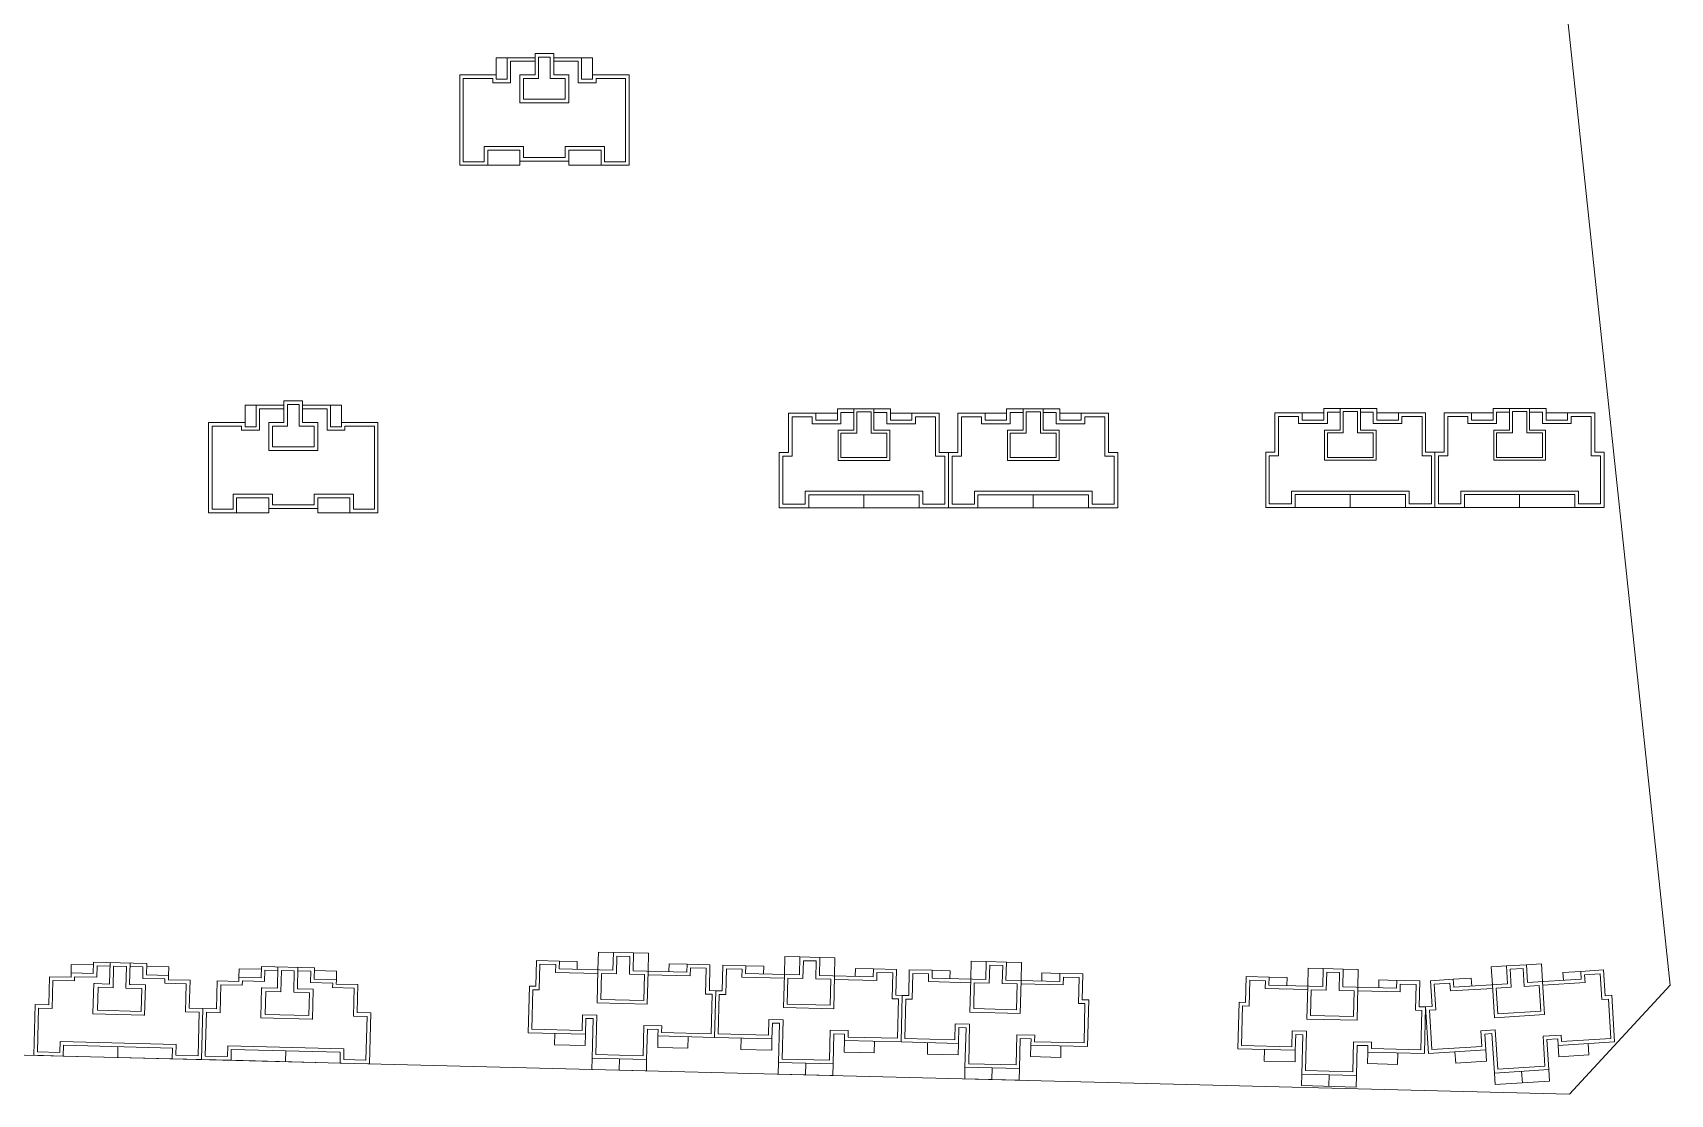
# Model space of a CAD drawing. Extents: x 741202 to 867202, y 603120 to 647617.
# Drawn here: x 810689 to 813428, y 606115 to 607891 of the extents above; entities that cross this region are included whole.
import ezdxf

# ---------------------------------------------------------------- set-up
doc = ezdxf.new("R2010")
doc.units = 0
doc.header["$LTSCALE"] = 1000
doc.header["$MEASUREMENT"] = 0
doc.layers.add('140', color=2, linetype='CONTINUOUS', lineweight=5)

msp = doc.modelspace()

# ---------------------------------------------------------------- linework, layer by layer
at = {"layer": '140', "color": 7}
for p, q in [((813428.1, 606297.3), (813118.1, 609222.6)), ((811529, 607856), (811529, 607848.8)), ((811560.2, 607856), (811529, 607856)), ((811560.2, 607848.8), (811560.2, 607856)), ((811560.2, 607820), (811560.2, 607856)), ((811464.2, 607848.8), (811482.2, 607848.8)), ((811464.2, 607820), (811464.2, 607848.8)), ((811482.2, 607848.8), (811482.2, 607812.8)), ((811529, 607848.8), (811482.2, 607848.8)), ((811488.2, 607842.8), (811488.2, 607806.8)), ((811529, 607842.8), (811488.2, 607842.8)), ((811529, 607848.8), (811529, 607820)), ((811535, 607850), (811535, 607848.8)), ((811554.2, 607850), (811535, 607850)), ((811535, 607848.8), (811535, 607814)), ((811554.2, 607814), (811554.2, 607850)), ((811607, 607848.8), (811560.2, 607848.8)), ((811601, 607842.8), (811560.2, 607842.8)), ((811601, 607806.8), (811601, 607842.8)), ((811625, 607848.8), (811607, 607848.8)), ((811607, 607812.8), (811607, 607848.8)), ((811625, 607820), (811625, 607848.8)), ((811403, 607820), (811403, 607668.8)), ((811442.6, 607820), (811403, 607820)), ((811409, 607814), (811409, 607674.8)), ((811442.6, 607814), (811409, 607814)), ((811464.2, 607820), (811442.6, 607820)), ((811458.2, 607814), (811442.6, 607814)), ((811458.2, 607806.8), (811458.2, 607814)), ((811488.2, 607806.8), (811458.2, 607806.8)), ((811464.2, 607812.8), (811464.2, 607820)), ((811482.2, 607812.8), (811464.2, 607812.8)), ((811503.8, 607820), (811503.8, 607773.2)), ((811529, 607820), (811503.8, 607820)), ((811509.8, 607814), (811509.8, 607779.2)), ((811535, 607814), (811509.8, 607814)), ((811579.4, 607814), (811554.2, 607814)), ((811585.4, 607820), (811560.2, 607820)), ((811579.4, 607779.2), (811579.4, 607814)), ((811585.4, 607773.2), (811585.4, 607820)), ((811631, 607806.8), (811601, 607806.8)), ((811625, 607812.8), (811607, 607812.8)), ((811625, 607820), (811625, 607812.8)), ((811646.6, 607820), (811625, 607820)), ((811631, 607814), (811631, 607806.8)), ((811646.6, 607814), (811631, 607814)), ((811686.2, 607820), (811646.6, 607820)), ((811680.2, 607814), (811646.6, 607814)), ((811680.2, 607674.8), (811680.2, 607814)), ((811686.2, 607668.8), (811686.2, 607820)), ((811503.8, 607773.2), (811585.4, 607773.2)), ((811509.8, 607779.2), (811579.4, 607779.2)), ((811443.8, 607700), (811509.8, 607700)), ((811443.8, 607674.8), (811443.8, 607700)), ((811449.8, 607694), (811503.8, 607694)), ((811449.8, 607668.8), (811449.8, 607694)), ((811503.8, 607694), (811503.8, 607676)), ((811509.8, 607700), (811509.8, 607682)), ((811579.4, 607700), (811645.4, 607700)), ((811579.4, 607682), (811579.4, 607700)), ((811585.4, 607694), (811639.4, 607694)), ((811585.4, 607676), (811585.4, 607694)), ((811639.4, 607694), (811639.4, 607668.8)), ((811645.4, 607700), (811645.4, 607674.8)), ((811403, 607668.8), (811449.8, 607668.8)), ((811409, 607674.8), (811443.8, 607674.8)), ((811449.8, 607668.8), (811503.8, 607668.8)), ((811503.8, 607668.8), (811503.8, 607676)), ((811503.8, 607676), (811544.6, 607676)), ((811509.8, 607682), (811544.6, 607682)), ((811544.6, 607682), (811579.4, 607682)), ((811544.6, 607676), (811585.4, 607676)), ((811585.4, 607668.8), (811585.4, 607676)), ((811639.4, 607668.8), (811585.4, 607668.8)), ((811639.4, 607668.8), (811686.2, 607668.8)), ((811645.4, 607674.8), (811680.2, 607674.8)), ((811044.2, 607267.4), (811062.2, 607267.4)), ((811044.2, 607238.6), (811044.2, 607267.4)), ((811062.2, 607267.4), (811062.2, 607231.4)), ((811109, 607267.4), (811062.2, 607267.4)), ((811068.2, 607261.4), (811068.2, 607225.4)), ((811109, 607261.4), (811068.2, 607261.4)), ((811109, 607274.6), (811109, 607267.4)), ((811140.2, 607274.6), (811109, 607274.6)), ((811109, 607267.4), (811109, 607238.6)), ((811115, 607268.6), (811115, 607267.4)), ((811134.2, 607268.6), (811115, 607268.6)), ((811115, 607267.4), (811115, 607232.6)), ((811134.2, 607232.6), (811134.2, 607268.6)), ((811140.2, 607267.4), (811140.2, 607274.6)), ((811140.2, 607238.6), (811140.2, 607274.6)), ((811187, 607267.4), (811140.2, 607267.4)), ((811181, 607261.4), (811140.2, 607261.4)), ((811181, 607225.4), (811181, 607261.4)), ((811205, 607267.4), (811187, 607267.4)), ((811187, 607231.4), (811187, 607267.4)), ((811205, 607238.6), (811205, 607267.4)), ((811953.2, 607254.2), (811998.8, 607254.2)), ((811953.2, 607188.2), (811953.2, 607254.2)), ((811996.4, 607254.2), (811998.8, 607254.2)), ((811998.8, 607254.2), (812034.8, 607254.2)), ((811998.8, 607254.2), (811998.8, 607242.2)), ((812034.8, 607261.4), (812123.6, 607261.4)), ((812034.8, 607242.2), (812034.8, 607261.4)), ((812040.8, 607255.4), (812062.4, 607255.4)), ((812040.8, 607236.2), (812040.8, 607255.4)), ((812062.4, 607261.4), (812062.4, 607225.4)), ((812091.2, 607256.6), (812067.2, 607256.6)), ((812067.2, 607256.6), (812067.2, 607220.6)), ((812091.2, 607220.6), (812091.2, 607256.6)), ((812096, 607225.4), (812096, 607261.4)), ((812096, 607255.4), (812117.6, 607255.4)), ((812117.6, 607255.4), (812117.6, 607236.2)), ((812123.6, 607261.4), (812123.6, 607242.2)), ((812159.6, 607254.2), (812123.6, 607254.2)), ((812159.6, 607254.2), (812205.2, 607254.2)), ((812159.6, 607242.2), (812159.6, 607254.2)), ((812205.2, 607254.2), (812205.2, 607188.2)), ((812236.4, 607254.2), (812282, 607254.2)), ((812236.4, 607188.2), (812236.4, 607254.2)), ((812279.6, 607254.2), (812282, 607254.2)), ((812282, 607254.2), (812318, 607254.2)), ((812282, 607254.2), (812282, 607242.2)), ((812318, 607261.4), (812406.8, 607261.4)), ((812318, 607242.2), (812318, 607261.4)), ((812324, 607255.4), (812345.6, 607255.4)), ((812324, 607236.2), (812324, 607255.4)), ((812345.6, 607261.4), (812345.6, 607225.4)), ((812374.4, 607256.6), (812350.4, 607256.6)), ((812350.4, 607256.6), (812350.4, 607220.6)), ((812374.4, 607220.6), (812374.4, 607256.6)), ((812379.2, 607225.4), (812379.2, 607261.4)), ((812379.2, 607255.4), (812400.8, 607255.4)), ((812400.8, 607255.4), (812400.8, 607236.2)), ((812406.8, 607261.4), (812406.8, 607242.2)), ((812442.8, 607254.2), (812406.8, 607254.2)), ((812442.8, 607254.2), (812488.4, 607254.2)), ((812442.8, 607242.2), (812442.8, 607254.2)), ((812488.4, 607254.2), (812488.4, 607188.2)), ((812766.9, 607254.6), (812812.5, 607254.6)), ((812766.9, 607188.6), (812766.9, 607254.6)), ((812810.1, 607254.6), (812812.5, 607254.6)), ((812812.5, 607254.6), (812848.5, 607254.6)), ((812812.5, 607254.6), (812812.5, 607242.6)), ((812848.5, 607261.8), (812937.3, 607261.8)), ((812848.5, 607242.6), (812848.5, 607261.8)), ((812854.5, 607255.8), (812876.1, 607255.8)), ((812854.5, 607236.6), (812854.5, 607255.8)), ((812876.1, 607261.8), (812876.1, 607225.8)), ((812904.9, 607257), (812880.9, 607257)), ((812880.9, 607257), (812880.9, 607221)), ((812904.9, 607221), (812904.9, 607257)), ((812909.7, 607225.8), (812909.7, 607261.8)), ((812909.7, 607255.8), (812931.3, 607255.8)), ((812931.3, 607255.8), (812931.3, 607236.6)), ((812937.3, 607261.8), (812937.3, 607242.6)), ((812973.3, 607254.6), (812937.3, 607254.6)), ((812973.3, 607254.6), (813018.9, 607254.6)), ((812973.3, 607242.6), (812973.3, 607254.6)), ((813018.9, 607254.6), (813018.9, 607188.6)), ((813050.1, 607254.6), (813095.7, 607254.6)), ((813050.1, 607188.6), (813050.1, 607254.6)), ((813093.3, 607254.6), (813095.7, 607254.6)), ((813095.7, 607254.6), (813131.7, 607254.6)), ((813095.7, 607254.6), (813095.7, 607242.6)), ((813131.7, 607261.8), (813220.5, 607261.8)), ((813131.7, 607242.6), (813131.7, 607261.8)), ((813137.7, 607255.8), (813159.3, 607255.8)), ((813137.7, 607236.6), (813137.7, 607255.8)), ((813159.3, 607261.8), (813159.3, 607225.8)), ((813188.1, 607257), (813164.1, 607257)), ((813164.1, 607257), (813164.1, 607221)), ((813188.1, 607221), (813188.1, 607257)), ((813192.9, 607225.8), (813192.9, 607261.8)), ((813192.9, 607255.8), (813214.5, 607255.8)), ((813214.5, 607255.8), (813214.5, 607236.6)), ((813220.5, 607261.8), (813220.5, 607242.6)), ((813256.5, 607254.6), (813220.5, 607254.6)), ((813256.5, 607254.6), (813302.1, 607254.6)), ((813256.5, 607242.6), (813256.5, 607254.6)), ((813302.1, 607254.6), (813302.1, 607188.6)), ((810983, 607238.6), (810983, 607087.4)), ((811022.6, 607238.6), (810983, 607238.6)), ((810989, 607232.6), (810989, 607093.4)), ((811022.6, 607232.6), (810989, 607232.6)), ((811044.2, 607238.6), (811022.6, 607238.6)), ((811038.2, 607232.6), (811022.6, 607232.6)), ((811038.2, 607225.4), (811038.2, 607232.6)), ((811068.2, 607225.4), (811038.2, 607225.4)), ((811044.2, 607231.4), (811044.2, 607238.6)), ((811062.2, 607231.4), (811044.2, 607231.4)), ((811083.8, 607238.6), (811083.8, 607191.8)), ((811109, 607238.6), (811083.8, 607238.6)), ((811089.8, 607232.6), (811089.8, 607197.8)), ((811115, 607232.6), (811089.8, 607232.6)), ((811159.4, 607232.6), (811134.2, 607232.6)), ((811165.4, 607238.6), (811140.2, 607238.6)), ((811159.4, 607197.8), (811159.4, 607232.6)), ((811165.4, 607191.8), (811165.4, 607238.6)), ((811211, 607225.4), (811181, 607225.4)), ((811205, 607231.4), (811187, 607231.4)), ((811205, 607238.6), (811205, 607231.4)), ((811226.6, 607238.6), (811205, 607238.6)), ((811211, 607232.6), (811211, 607225.4)), ((811226.6, 607232.6), (811211, 607232.6)), ((811266.2, 607238.6), (811226.6, 607238.6)), ((811260.2, 607232.6), (811226.6, 607232.6)), ((811260.2, 607093.4), (811260.2, 607232.6)), ((811266.2, 607087.4), (811266.2, 607238.6)), ((811959.2, 607248.2), (811992.8, 607248.2)), ((811959.2, 607182.2), (811959.2, 607248.2)), ((811992.8, 607248.2), (811992.8, 607236.2)), ((811992.8, 607236.2), (812040.8, 607236.2)), ((811998.8, 607242.2), (812034.8, 607242.2)), ((812036, 607225.4), (812036, 607175)), ((812062.4, 607225.4), (812036, 607225.4)), ((812122.4, 607225.4), (812096, 607225.4)), ((812117.6, 607236.2), (812165.6, 607236.2)), ((812122.4, 607175), (812122.4, 607225.4)), ((812123.6, 607242.2), (812159.6, 607242.2)), ((812165.6, 607248.2), (812199.2, 607248.2)), ((812165.6, 607236.2), (812165.6, 607248.2)), ((812199.2, 607248.2), (812199.2, 607182.2)), ((812242.4, 607248.2), (812276, 607248.2)), ((812242.4, 607182.2), (812242.4, 607248.2)), ((812276, 607248.2), (812276, 607236.2)), ((812276, 607236.2), (812324, 607236.2)), ((812282, 607242.2), (812318, 607242.2)), ((812319.2, 607225.4), (812319.2, 607175)), ((812345.6, 607225.4), (812319.2, 607225.4)), ((812405.6, 607225.4), (812379.2, 607225.4)), ((812400.8, 607236.2), (812448.8, 607236.2)), ((812405.6, 607175), (812405.6, 607225.4)), ((812406.8, 607242.2), (812442.8, 607242.2)), ((812448.8, 607248.2), (812482.4, 607248.2)), ((812448.8, 607236.2), (812448.8, 607248.2)), ((812482.4, 607248.2), (812482.4, 607182.2)), ((812772.9, 607248.6), (812806.5, 607248.6)), ((812772.9, 607182.6), (812772.9, 607248.6)), ((812806.5, 607248.6), (812806.5, 607236.6)), ((812806.5, 607236.6), (812854.5, 607236.6)), ((812812.5, 607242.6), (812848.5, 607242.6)), ((812849.7, 607225.8), (812849.7, 607175.4)), ((812876.1, 607225.8), (812849.7, 607225.8)), ((812936.1, 607225.8), (812909.7, 607225.8)), ((812931.3, 607236.6), (812979.3, 607236.6)), ((812936.1, 607175.4), (812936.1, 607225.8)), ((812937.3, 607242.6), (812973.3, 607242.6)), ((812979.3, 607248.6), (813012.9, 607248.6)), ((812979.3, 607236.6), (812979.3, 607248.6)), ((813012.9, 607248.6), (813012.9, 607182.6)), ((813056.1, 607248.6), (813089.7, 607248.6)), ((813056.1, 607182.6), (813056.1, 607248.6)), ((813089.7, 607248.6), (813089.7, 607236.6)), ((813089.7, 607236.6), (813137.7, 607236.6)), ((813095.7, 607242.6), (813131.7, 607242.6)), ((813132.9, 607225.8), (813132.9, 607175.4)), ((813159.3, 607225.8), (813132.9, 607225.8)), ((813219.3, 607225.8), (813192.9, 607225.8)), ((813214.5, 607236.6), (813262.5, 607236.6)), ((813219.3, 607175.4), (813219.3, 607225.8)), ((813220.5, 607242.6), (813256.5, 607242.6)), ((813262.5, 607248.6), (813296.1, 607248.6)), ((813262.5, 607236.6), (813262.5, 607248.6)), ((813296.1, 607248.6), (813296.1, 607182.6)), ((811089.8, 607197.8), (811159.4, 607197.8)), ((812040.8, 607220.6), (812040.8, 607179.8)), ((812067.2, 607220.6), (812040.8, 607220.6)), ((812117.6, 607220.6), (812091.2, 607220.6)), ((812117.6, 607179.8), (812117.6, 607220.6)), ((812324, 607220.6), (812324, 607179.8)), ((812350.4, 607220.6), (812324, 607220.6)), ((812400.8, 607220.6), (812374.4, 607220.6)), ((812400.8, 607179.8), (812400.8, 607220.6)), ((812854.5, 607221), (812854.5, 607180.2)), ((812880.9, 607221), (812854.5, 607221)), ((812931.3, 607221), (812904.9, 607221)), ((812931.3, 607180.2), (812931.3, 607221)), ((813137.7, 607221), (813137.7, 607180.2)), ((813164.1, 607221), (813137.7, 607221)), ((813214.5, 607221), (813188.1, 607221)), ((813214.5, 607180.2), (813214.5, 607221)), ((811083.8, 607191.8), (811165.4, 607191.8)), ((811937.6, 607188.2), (811953.2, 607188.2)), ((811937.6, 607095.8), (811937.6, 607188.2)), ((811943.6, 607182.2), (811959.2, 607182.2)), ((811943.6, 607101.8), (811943.6, 607182.2)), ((812036, 607176.2), (812036, 607175)), ((812036, 607175), (812122.4, 607175)), ((812040.8, 607179.8), (812117.6, 607179.8)), ((812121.2, 607175), (812122.4, 607175)), ((812199.2, 607182.2), (812214.8, 607182.2)), ((812205.2, 607188.2), (812220.8, 607188.2)), ((812214.8, 607182.2), (812214.8, 607101.8)), ((812220.8, 607188.2), (812220.8, 607095.8)), ((812220.8, 607188.2), (812236.4, 607188.2)), ((812220.8, 607095.8), (812220.8, 607188.2)), ((812226.8, 607182.2), (812242.4, 607182.2)), ((812226.8, 607101.8), (812226.8, 607182.2)), ((812319.2, 607176.2), (812319.2, 607175)), ((812319.2, 607175), (812405.6, 607175)), ((812324, 607179.8), (812400.8, 607179.8)), ((812404.4, 607175), (812405.6, 607175)), ((812482.4, 607182.2), (812498, 607182.2)), ((812488.4, 607188.2), (812504, 607188.2)), ((812498, 607182.2), (812498, 607101.8)), ((812504, 607188.2), (812504, 607095.8)), ((812751.3, 607188.6), (812766.9, 607188.6)), ((812751.3, 607096.2), (812751.3, 607188.6)), ((812757.3, 607182.6), (812772.9, 607182.6)), ((812757.3, 607102.2), (812757.3, 607182.6)), ((812849.7, 607176.6), (812849.7, 607175.4)), ((812849.7, 607175.4), (812936.1, 607175.4)), ((812854.5, 607180.2), (812931.3, 607180.2)), ((812934.9, 607175.4), (812936.1, 607175.4)), ((813012.9, 607182.6), (813028.5, 607182.6)), ((813018.9, 607188.6), (813034.5, 607188.6)), ((813028.5, 607182.6), (813028.5, 607102.2)), ((813034.5, 607188.6), (813034.5, 607096.2)), ((813034.5, 607188.6), (813050.1, 607188.6)), ((813034.5, 607096.2), (813034.5, 607188.6)), ((813040.5, 607182.6), (813056.1, 607182.6)), ((813040.5, 607102.2), (813040.5, 607182.6)), ((813132.9, 607176.6), (813132.9, 607175.4)), ((813132.9, 607175.4), (813219.3, 607175.4)), ((813137.7, 607180.2), (813214.5, 607180.2)), ((813218.1, 607175.4), (813219.3, 607175.4)), ((813296.1, 607182.6), (813311.7, 607182.6)), ((813302.1, 607188.6), (813317.7, 607188.6)), ((813311.7, 607182.6), (813311.7, 607102.2)), ((813317.7, 607188.6), (813317.7, 607096.2)), ((811023.8, 607118.6), (811089.8, 607118.6)), ((811023.8, 607093.4), (811023.8, 607118.6)), ((811089.8, 607118.6), (811089.8, 607100.6)), ((811159.4, 607118.6), (811225.4, 607118.6)), ((811159.4, 607100.6), (811159.4, 607118.6)), ((811225.4, 607118.6), (811225.4, 607093.4)), ((811980.8, 607123.4), (811980.8, 607101.8)), ((812079.2, 607123.4), (811980.8, 607123.4)), ((811986.8, 607117.4), (811986.8, 607095.8)), ((812079.2, 607117.4), (811986.8, 607117.4)), ((812177.6, 607123.4), (812079.2, 607123.4)), ((812171.6, 607117.4), (812079.2, 607117.4)), ((812079.2, 607117.4), (812079.2, 607095.8)), ((812171.6, 607095.8), (812171.6, 607117.4)), ((812177.6, 607101.8), (812177.6, 607123.4)), ((812264, 607123.4), (812264, 607101.8)), ((812362.4, 607123.4), (812264, 607123.4)), ((812270, 607117.4), (812270, 607095.8)), ((812362.4, 607117.4), (812270, 607117.4)), ((812460.8, 607123.4), (812362.4, 607123.4)), ((812454.8, 607117.4), (812362.4, 607117.4)), ((812362.4, 607117.4), (812362.4, 607095.8)), ((812454.8, 607095.8), (812454.8, 607117.4)), ((812460.8, 607101.8), (812460.8, 607123.4)), ((812794.5, 607123.8), (812794.5, 607102.2)), ((812892.9, 607123.8), (812794.5, 607123.8)), ((812800.5, 607117.8), (812800.5, 607096.2)), ((812892.9, 607117.8), (812800.5, 607117.8)), ((812991.3, 607123.8), (812892.9, 607123.8)), ((812985.3, 607117.8), (812892.9, 607117.8)), ((812892.9, 607117.8), (812892.9, 607096.2)), ((812985.3, 607096.2), (812985.3, 607117.8)), ((812991.3, 607102.2), (812991.3, 607123.8)), ((813077.7, 607123.8), (813077.7, 607102.2)), ((813176.1, 607123.8), (813077.7, 607123.8)), ((813083.7, 607117.8), (813083.7, 607096.2)), ((813176.1, 607117.8), (813083.7, 607117.8)), ((813274.5, 607123.8), (813176.1, 607123.8)), ((813268.5, 607117.8), (813176.1, 607117.8)), ((813176.1, 607117.8), (813176.1, 607096.2)), ((813268.5, 607096.2), (813268.5, 607117.8)), ((813274.5, 607102.2), (813274.5, 607123.8)), ((810983, 607087.4), (811029.8, 607087.4)), ((810989, 607093.4), (811023.8, 607093.4)), ((811029.8, 607112.6), (811083.8, 607112.6)), ((811029.8, 607087.4), (811029.8, 607112.6)), ((811029.8, 607087.4), (811083.8, 607087.4)), ((811083.8, 607112.6), (811083.8, 607094.6)), ((811083.8, 607087.4), (811083.8, 607094.6)), ((811083.8, 607094.6), (811124.6, 607094.6)), ((811089.8, 607100.6), (811124.6, 607100.6)), ((811124.6, 607100.6), (811159.4, 607100.6)), ((811124.6, 607094.6), (811165.4, 607094.6)), ((811165.4, 607112.6), (811219.4, 607112.6)), ((811165.4, 607094.6), (811165.4, 607112.6)), ((811165.4, 607087.4), (811165.4, 607094.6)), ((811219.4, 607087.4), (811165.4, 607087.4)), ((811219.4, 607112.6), (811219.4, 607087.4)), ((811219.4, 607087.4), (811266.2, 607087.4)), ((811225.4, 607093.4), (811260.2, 607093.4)), ((811986.8, 607095.8), (811937.6, 607095.8)), ((811980.8, 607101.8), (811943.6, 607101.8)), ((812079.2, 607095.8), (811986.8, 607095.8)), ((812079.2, 607095.8), (812171.6, 607095.8)), ((812220.8, 607095.8), (812171.6, 607095.8)), ((812214.8, 607101.8), (812177.6, 607101.8)), ((812270, 607095.8), (812220.8, 607095.8)), ((812264, 607101.8), (812226.8, 607101.8)), ((812362.4, 607095.8), (812270, 607095.8)), ((812362.4, 607095.8), (812454.8, 607095.8)), ((812504, 607095.8), (812454.8, 607095.8)), ((812498, 607101.8), (812460.8, 607101.8)), ((812800.5, 607096.2), (812751.3, 607096.2)), ((812794.5, 607102.2), (812757.3, 607102.2)), ((812892.9, 607096.2), (812800.5, 607096.2)), ((812892.9, 607096.2), (812985.3, 607096.2)), ((813034.5, 607096.2), (812985.3, 607096.2)), ((813028.5, 607102.2), (812991.3, 607102.2)), ((813083.7, 607096.2), (813034.5, 607096.2)), ((813077.7, 607102.2), (813040.5, 607102.2)), ((813176.1, 607096.2), (813083.7, 607096.2)), ((813176.1, 607096.2), (813268.5, 607096.2)), ((813317.7, 607096.2), (813268.5, 607096.2)), ((813311.7, 607102.2), (813274.5, 607102.2)), ((811634.2, 606322.6), (811634.9, 606352.6)), ((811634.9, 606352.6), (811660.1, 606352)), ((811659.4, 606322), (811660.1, 606352)), ((811660.1, 606352), (811693.7, 606351.2)), ((811666, 606345.9), (811665.2, 606315.9)), ((811687.6, 606345.3), (811666, 606345.9)), ((811693.7, 606351.2), (811693, 606321.2)), ((811693.7, 606351.2), (811718.9, 606350.6)), ((811718.9, 606350.6), (811718.2, 606320.6)), ((810752.8, 606317.5), (810753.2, 606331.9)), ((810753.2, 606331.9), (810790.4, 606330.9)), ((810790.5, 606335.7), (810790, 606316.5)), ((810879.3, 606333.5), (810790.5, 606335.7)), ((810796.4, 606329.6), (810795.9, 606310.4)), ((810817.9, 606329), (810796.4, 606329.6)), ((810818.1, 606335), (810817.2, 606300.2)), ((810824, 606328.8), (810823, 606292.9)), ((810845.5, 606328.3), (810824, 606328.8)), ((810844.6, 606292.3), (810845.5, 606328.3)), ((810850.8, 606298.2), (810851.7, 606334.2)), ((810873.1, 606327.6), (810851.5, 606328.2)), ((810872.6, 606308.4), (810873.1, 606327.6)), ((810878.8, 606314.3), (810879.3, 606333.5)), ((810916.3, 606327.7), (810879.2, 606328.7)), ((810916, 606313.3), (810916.3, 606327.7)), ((811033.5, 606310.3), (811033.9, 606324.7)), ((811033.9, 606324.7), (811071.1, 606323.8)), ((811071.2, 606328.6), (811070.7, 606309.4)), ((811160, 606326.3), (811071.2, 606328.6)), ((811077.1, 606322.4), (811076.6, 606303.2)), ((811098.7, 606321.9), (811077.1, 606322.4)), ((811098.8, 606327.9), (811097.9, 606293.1)), ((811104.7, 606321.7), (811103.8, 606285.7)), ((811126.2, 606321.2), (811104.7, 606321.7)), ((811125.3, 606285.2), (811126.2, 606321.2)), ((811131.5, 606291), (811132.4, 606327)), ((811153.8, 606320.5), (811132.2, 606321)), ((811153.3, 606301.3), (811153.8, 606320.5)), ((811159.5, 606307.1), (811160, 606326.3)), ((811197.1, 606320.6), (811159.9, 606321.5)), ((811196.7, 606306.2), (811197.1, 606320.6)), ((811530.3, 606295.2), (811531.3, 606338.4)), ((811531.3, 606338.4), (811569.7, 606337.4)), ((811536.1, 606289.1), (811537.2, 606332.3)), ((811537.2, 606332.3), (811563.6, 606331.6)), ((811563.6, 606331.6), (811563.3, 606318.4)), ((811569.7, 606337.4), (811569.4, 606324.3)), ((811569.4, 606324.3), (811659.4, 606322)), ((811569.7, 606337.4), (811599.7, 606336.7)), ((811599.7, 606336.7), (811599.4, 606323.5)), ((811634.2, 606322.6), (811632.8, 606267.5)), ((811686.8, 606315.3), (811687.6, 606345.3)), ((811693, 606321.2), (811782.9, 606319)), ((811716.8, 606265.4), (811718.2, 606320.6)), ((811752.9, 606319.7), (811753.3, 606332.9)), ((811753.3, 606332.9), (811783.3, 606332.2)), ((811782.9, 606319), (811783.3, 606332.2)), ((811783.3, 606332.2), (811821.7, 606331.2)), ((811788.8, 606312.8), (811789.1, 606326)), ((811789.1, 606326), (811815.5, 606325.4)), ((811815.5, 606325.4), (811814.4, 606282.2)), ((811821.7, 606331.2), (811820.6, 606288)), ((811842.2, 606287.5), (811843.2, 606330.7)), ((811843.2, 606330.7), (811881.6, 606329.7)), ((811848, 606281.3), (811849.1, 606324.5)), ((811849.1, 606324.5), (811875.5, 606323.9)), ((811875.5, 606323.9), (811875.2, 606310.7)), ((811881.6, 606329.7), (811881.3, 606316.5)), ((811881.6, 606329.7), (811911.6, 606329)), ((811911.6, 606329), (811911.3, 606315.8)), ((811946.1, 606314.9), (811946.8, 606344.9)), ((811946.8, 606344.9), (811972, 606344.3)), ((811971.3, 606314.3), (811972, 606344.3)), ((811972, 606344.3), (812005.6, 606343.5)), ((811977.9, 606338.1), (811977.1, 606308.2)), ((811999.5, 606337.6), (811977.9, 606338.1)), ((811998.7, 606307.6), (811999.5, 606337.6)), ((812005.6, 606343.5), (812004.9, 606313.5)), ((812005.6, 606343.5), (812030.8, 606342.8)), ((812030.8, 606342.8), (812030.1, 606312.8)), ((812064.8, 606312), (812065.2, 606325.2)), ((812065.2, 606325.2), (812095.2, 606324.4)), ((812094.8, 606311.2), (812095.2, 606324.4)), ((812095.2, 606324.4), (812133.6, 606323.5)), ((812133.6, 606323.5), (812132.5, 606280.3)), ((812154.1, 606279.8), (812155.1, 606322.9)), ((812155.1, 606322.9), (812193.5, 606322)), ((812193.5, 606322), (812193.2, 606308.8)), ((812193.5, 606322), (812223.5, 606321.3)), ((812223.5, 606321.3), (812223.2, 606308.1)), ((812258, 606307.2), (812258.7, 606337.2)), ((812258.7, 606337.2), (812283.9, 606336.6)), ((812283.2, 606306.6), (812283.9, 606336.6)), ((812283.9, 606336.6), (812317.5, 606335.7)), ((812289.8, 606330.4), (812289, 606300.4)), ((812311.4, 606329.9), (812289.8, 606330.4)), ((812310.6, 606299.9), (812311.4, 606329.9)), ((812317.5, 606335.7), (812316.8, 606305.7)), ((812317.5, 606335.7), (812342.7, 606335.1)), ((812342.7, 606335.1), (812342, 606305.1)), ((812821.6, 606295.6), (812822.4, 606325.6)), ((812822.4, 606325.6), (812847.5, 606325)), ((812846.8, 606295), (812847.5, 606325)), ((812847.5, 606325), (812881.1, 606324.1)), ((812853.4, 606318.8), (812852.7, 606288.8)), ((812875, 606318.3), (812853.4, 606318.8)), ((812881.1, 606324.1), (812880.4, 606294.2)), ((812881.1, 606324.1), (812906.3, 606323.5)), ((812906.3, 606323.5), (812905.6, 606293.5)), ((813128.8, 606327.7), (813154, 606329.3)), ((813130.7, 606297.8), (813128.8, 606327.7)), ((813154, 606329.3), (813187.5, 606331.4)), ((813155.9, 606299.4), (813154, 606329.3)), ((813181.9, 606325), (813160.3, 606323.7)), ((813160.3, 606323.7), (813162.2, 606293.7)), ((813183.8, 606295.1), (813181.9, 606325)), ((813187.5, 606331.4), (813212.7, 606333)), ((813187.5, 606331.4), (813189.4, 606301.5)), ((813212.7, 606333), (813214.5, 606303)), ((813248.5, 606318.4), (813278.4, 606320.2)), ((813278.4, 606320.2), (813316.7, 606322.6)), ((813279.2, 606307.1), (813278.4, 606320.2)), ((813316.7, 606322.6), (813319.4, 606279.5)), ((810716.7, 606311.2), (810715.5, 606264.4)), ((810752.7, 606310.3), (810716.7, 606311.2)), ((810722.5, 606305), (810721.3, 606258.2)), ((810758.5, 606304.1), (810722.5, 606305)), ((810752.8, 606317.5), (810752.7, 606310.3)), ((810790, 606316.5), (810752.8, 606317.5)), ((810758.7, 606311.3), (810758.5, 606304.1)), ((810795.9, 606310.4), (810758.7, 606311.3)), ((810790.8, 606299.7), (810789.5, 606250.5)), ((810792, 606299.7), (810790.8, 606299.7)), ((810817.2, 606299), (810792, 606299.7)), ((810797.9, 606293.5), (810796.9, 606255.1)), ((810823, 606292.9), (810797.9, 606293.5)), ((810817.2, 606300.2), (810817.2, 606299)), ((810871, 606291.6), (810844.6, 606292.3)), ((810852, 606298.1), (810850.8, 606298.2)), ((810877.2, 606297.5), (810852, 606298.1)), ((810870, 606253.3), (810871, 606291.6)), ((810909.8, 606307.5), (810872.6, 606308.4)), ((810875.9, 606247.1), (810877.1, 606296.3)), ((810877.1, 606296.3), (810877.2, 606297.5)), ((810916, 606313.3), (810878.8, 606314.3)), ((810909.6, 606300.3), (810909.8, 606307.5)), ((810945.6, 606299.4), (810909.6, 606300.3)), ((810915.8, 606306.1), (810916, 606313.3)), ((810951.8, 606305.2), (810915.8, 606306.1)), ((810944.4, 606252.6), (810945.6, 606299.4)), ((810950.6, 606258.4), (810951.8, 606305.2)), ((810997.4, 606304.1), (810996.2, 606257.3)), ((811033.4, 606303.1), (810997.4, 606304.1)), ((811003.2, 606297.9), (811002, 606251.1)), ((811039.2, 606297), (811003.2, 606297.9)), ((811033.5, 606310.3), (811033.4, 606303.1)), ((811070.7, 606309.4), (811033.5, 606310.3)), ((811039.4, 606304.2), (811039.2, 606297)), ((811076.6, 606303.2), (811039.4, 606304.2)), ((811071.5, 606292.6), (811070.3, 606243.4)), ((811072.7, 606292.5), (811071.5, 606292.6)), ((811097.9, 606291.9), (811072.7, 606292.5)), ((811097.9, 606293.1), (811097.9, 606291.9)), ((811190.5, 606300.3), (811153.3, 606301.3)), ((811196.7, 606306.2), (811159.5, 606307.1)), ((811190.4, 606293.1), (811190.5, 606300.3)), ((811226.3, 606292.2), (811190.4, 606293.1)), ((811196.5, 606299), (811196.7, 606306.2)), ((811232.5, 606298.1), (811196.5, 606299)), ((811225.2, 606245.4), (811226.3, 606292.2)), ((811231.3, 606251.3), (811232.5, 606298.1)), ((811517.5, 606217.5), (811519.5, 606295.5)), ((811519.5, 606295.5), (811530.3, 606295.2)), ((811563.3, 606318.4), (811634, 606316.6)), ((811640, 606316.5), (811639, 606273.3)), ((811665.2, 606315.9), (811640, 606316.5)), ((811712, 606314.7), (811686.8, 606315.3)), ((811710.9, 606271.5), (811712, 606314.7)), ((811718, 606314.6), (811788.8, 606312.8)), ((811875.2, 606310.7), (811945.9, 606308.9)), ((811881.3, 606316.5), (811971.3, 606314.3)), ((811946.1, 606314.9), (811944.7, 606259.7)), ((811951.9, 606308.8), (811950.9, 606265.6)), ((811977.1, 606308.2), (811951.9, 606308.8)), ((812023.9, 606307), (811998.7, 606307.6)), ((812004.9, 606313.5), (812094.8, 606311.2)), ((812022.8, 606263.8), (812023.9, 606307)), ((812028.7, 606257.7), (812030.1, 606312.8)), ((812029.9, 606306.8), (812100.7, 606305.1)), ((812100.7, 606305.1), (812101, 606318.3)), ((812101, 606318.3), (812127.4, 606317.6)), ((812127.4, 606317.6), (812126.3, 606274.4)), ((812159.9, 606273.6), (812161, 606316.8)), ((812161, 606316.8), (812187.4, 606316.1)), ((812187.4, 606316.1), (812187.1, 606303)), ((812187.1, 606303), (812257.8, 606301.2)), ((812193.2, 606308.8), (812283.2, 606306.6)), ((812258, 606307.2), (812256.6, 606252)), ((812263.8, 606301.1), (812262.8, 606257.9)), ((812289, 606300.4), (812263.8, 606301.1)), ((812335.8, 606299.3), (812310.6, 606299.9)), ((812316.8, 606305.7), (812406.7, 606303.5)), ((812334.7, 606256.1), (812335.8, 606299.3)), ((812340.6, 606249.9), (812342, 606305.1)), ((812341.8, 606299.1), (812412.6, 606297.4)), ((812376.8, 606304.3), (812377.1, 606317.5)), ((812377.1, 606317.5), (812407.1, 606316.7)), ((812406.7, 606303.5), (812407.1, 606316.7)), ((812407.1, 606316.7), (812445.5, 606315.8)), ((812412.6, 606297.4), (812412.9, 606310.6)), ((812412.9, 606310.6), (812439.3, 606309.9)), ((812439.3, 606309.9), (812438.2, 606266.7)), ((812445.5, 606315.8), (812444.4, 606272.6)), ((812717.7, 606268.2), (812718.8, 606311.4)), ((812718.8, 606311.4), (812757.2, 606310.4)), ((812723.5, 606262), (812724.6, 606305.2)), ((812724.6, 606305.2), (812751, 606304.6)), ((812751, 606304.6), (812750.7, 606291.4)), ((812750.7, 606291.4), (812821.5, 606289.6)), ((812757.2, 606310.4), (812756.8, 606297.2)), ((812756.8, 606297.2), (812846.8, 606295)), ((812757.2, 606310.4), (812787.1, 606309.7)), ((812787.1, 606309.7), (812786.8, 606296.5)), ((812821.6, 606295.6), (812820.2, 606240.4)), ((812874.2, 606288.3), (812875, 606318.3)), ((812880.4, 606294.2), (812970.4, 606291.9)), ((812904.2, 606238.3), (812905.6, 606293.5)), ((812940.4, 606292.7), (812940.7, 606305.9)), ((812940.7, 606305.9), (812970.7, 606305.1)), ((812970.4, 606291.9), (812970.7, 606305.1)), ((812970.7, 606305.1), (813009.1, 606304.2)), ((812976.2, 606285.8), (812976.5, 606299)), ((812976.5, 606299), (813002.9, 606298.3)), ((813002.9, 606298.3), (813001.9, 606255.1)), ((813009.1, 606304.2), (813008, 606261)), ((813026.9, 606304.5), (813065.2, 606306.9)), ((813029.6, 606261.4), (813026.9, 606304.5)), ((813033.2, 606298.9), (813059.6, 606300.5)), ((813035.9, 606255.8), (813033.2, 606298.9)), ((813059.6, 606300.5), (813060.4, 606287.4)), ((813060.4, 606287.4), (813131.1, 606291.8)), ((813065.2, 606306.9), (813095.2, 606308.8)), ((813065.2, 606306.9), (813066, 606293.7)), ((813066, 606293.7), (813155.9, 606299.4)), ((813095.2, 606308.8), (813096, 606295.6)), ((813130.7, 606297.8), (813134.2, 606242.7)), ((813162.2, 606293.7), (813137.1, 606292.2)), ((813137.1, 606292.2), (813139.8, 606249.1)), ((813208.9, 606296.7), (813183.8, 606295.1)), ((813189.4, 606301.5), (813279.2, 606307.1)), ((813211.6, 606253.5), (813208.9, 606296.7)), ((813218, 606247.9), (813214.5, 606303)), ((813214.9, 606297), (813285.6, 606301.5)), ((813249.3, 606305.2), (813248.5, 606318.4)), ((813259.6, 606114.6), (813428.1, 606297.3)), ((813284.8, 606314.6), (813311.1, 606316.3)), ((813285.6, 606301.5), (813284.8, 606314.6)), ((813311.1, 606316.3), (813313.8, 606273.2)), ((810692.7, 606265), (810690.5, 606179.8)), ((810715.5, 606264.4), (810692.7, 606265)), ((811078.6, 606286.4), (811077.6, 606248)), ((811103.8, 606285.7), (811078.6, 606286.4)), ((811151.7, 606284.5), (811125.3, 606285.2)), ((811132.7, 606291), (811131.5, 606291)), ((811157.9, 606290.4), (811132.7, 606291)), ((811150.7, 606246.2), (811151.7, 606284.5)), ((811156.6, 606240), (811157.8, 606289.2)), ((811157.8, 606289.2), (811157.9, 606290.4)), ((811523.7, 606223.4), (811525.3, 606289.3)), ((811525.3, 606289.3), (811536.1, 606289.1)), ((811632.8, 606267.5), (811716.8, 606265.4)), ((811639, 606273.3), (811710.9, 606271.5)), ((811814.4, 606282.2), (811825.2, 606281.9)), ((811820.6, 606288), (811831.4, 606287.8)), ((811825.2, 606281.9), (811823.6, 606215.9)), ((811831.4, 606287.8), (811829.4, 606209.8)), ((811829.4, 606209.8), (811831.4, 606287.8)), ((811831.4, 606287.8), (811842.2, 606287.5)), ((811835.6, 606215.6), (811837.2, 606281.6)), ((811837.2, 606281.6), (811848, 606281.3)), ((811950.9, 606265.6), (812022.8, 606263.8)), ((812126.3, 606274.4), (812137.1, 606274.2)), ((812132.5, 606280.3), (812143.3, 606280)), ((812137.1, 606274.2), (812135.5, 606208.2)), ((812143.3, 606280), (812141.4, 606202.1)), ((812141.4, 606202.1), (812143.3, 606280)), ((812143.3, 606280), (812154.1, 606279.8)), ((812147.5, 606207.9), (812149.1, 606273.9)), ((812149.1, 606273.9), (812159.9, 606273.6)), ((812438.2, 606266.7), (812449, 606266.5)), ((812444.4, 606272.6), (812455.2, 606272.3)), ((812449, 606266.5), (812447.4, 606200.5)), ((812455.2, 606272.3), (812453.3, 606194.3)), ((812705, 606190.5), (812706.9, 606268.4)), ((812706.9, 606268.4), (812717.7, 606268.2)), ((812827.5, 606289.5), (812826.4, 606246.3)), ((812852.7, 606288.8), (812827.5, 606289.5)), ((812899.4, 606287.7), (812874.2, 606288.3)), ((812898.4, 606244.5), (812899.4, 606287.7)), ((812905.4, 606287.5), (812976.2, 606285.8)), ((813313.8, 606273.2), (813324.6, 606273.8)), ((813319.4, 606279.5), (813330.2, 606280.2)), ((813324.6, 606273.8), (813328.7, 606208)), ((813330.2, 606280.2), (813335.1, 606202.4)), ((807794.6, 606253.3), (813259.6, 606114.6)), ((810698.5, 606258.8), (810696.7, 606185.6)), ((810721.3, 606258.2), (810698.5, 606258.8)), ((810789.5, 606250.5), (810789.5, 606249.3)), ((810789.5, 606249.3), (810874.7, 606247.1)), ((810796.9, 606255.1), (810870, 606253.3)), ((810874.7, 606247.1), (810875.9, 606247.1)), ((810967.2, 606252), (810944.4, 606252.6)), ((810973.4, 606257.8), (810950.6, 606258.4)), ((810965.4, 606178.8), (810967.2, 606252)), ((810971.2, 606172.7), (810973.4, 606257.8)), ((810973.4, 606257.8), (810971.2, 606172.7)), ((810996.2, 606257.3), (810973.4, 606257.8)), ((810979.2, 606251.7), (810977.4, 606178.5)), ((811002, 606251.1), (810979.2, 606251.7)), ((811070.3, 606243.4), (811070.2, 606242.2)), ((811070.2, 606242.2), (811155.4, 606240)), ((811077.6, 606248), (811150.7, 606246.2)), ((811155.4, 606240), (811156.6, 606240)), ((811247.9, 606244.9), (811225.2, 606245.4)), ((811254.1, 606250.7), (811231.3, 606251.3)), ((811246.1, 606171.7), (811247.9, 606244.9)), ((811251.9, 606165.5), (811254.1, 606250.7)), ((811608.3, 606247.7), (811607.7, 606221.3)), ((811632.3, 606247.1), (811608.3, 606247.7)), ((811614.2, 606241.5), (811613.5, 606215.1)), ((811626.2, 606241.2), (811614.2, 606241.5)), ((811624.5, 606175.2), (811626.2, 606241.2)), ((811630.7, 606181.1), (811632.3, 606247.1)), ((811920.2, 606239.9), (811919.6, 606213.5)), ((811944.2, 606239.3), (811920.2, 606239.9)), ((811942.6, 606173.4), (811944.2, 606239.3)), ((811944.7, 606259.7), (812028.7, 606257.7)), ((812256.6, 606252), (812340.6, 606249.9)), ((812262.8, 606257.9), (812334.7, 606256.1)), ((812711.1, 606196.3), (812712.7, 606262.3)), ((812712.7, 606262.3), (812723.5, 606262)), ((812820.2, 606240.4), (812904.2, 606238.3)), ((812826.4, 606246.3), (812898.4, 606244.5)), ((813001.9, 606255.1), (813012.7, 606254.9)), ((813008, 606261), (813018.8, 606260.7)), ((813012.7, 606254.9), (813011, 606188.9)), ((813018.8, 606260.7), (813016.9, 606182.7)), ((813018.8, 606260.7), (813029.6, 606261.4)), ((813023.7, 606182.9), (813018.8, 606260.7)), ((813025.2, 606255.1), (813035.9, 606255.8)), ((813029.3, 606189.2), (813025.2, 606255.1)), ((813134.2, 606242.7), (813218, 606247.9)), ((813139.8, 606249.1), (813211.6, 606253.5)), ((811613.5, 606215.1), (811517.5, 606217.5)), ((811607.7, 606221.3), (811523.7, 606223.4)), ((811561.9, 606216.4), (811561.5, 606197.2)), ((811613, 606195.9), (811613.5, 606215.1)), ((811711.1, 606229.5), (811709.9, 606179.1)), ((811741.1, 606228.8), (811711.1, 606229.5)), ((811716.9, 606223.4), (811715.7, 606173)), ((811734.9, 606222.9), (811716.9, 606223.4)), ((811734.2, 606192.9), (811734.7, 606212.1)), ((811734.7, 606212.1), (811734.9, 606222.9)), ((811829.4, 606209.8), (811734.7, 606212.1)), ((811740.8, 606218), (811741.1, 606228.8)), ((811823.6, 606215.9), (811740.8, 606218)), ((811785.1, 606210.9), (811784.6, 606191.7)), ((811925.4, 606207.4), (811829.4, 606209.8)), ((811919.6, 606213.5), (811835.6, 606215.6)), ((811926.1, 606233.8), (811925.4, 606207.4)), ((811938.1, 606233.5), (811926.1, 606233.8)), ((811936.4, 606167.5), (811938.1, 606233.5)), ((812023, 606221.8), (812021.8, 606171.4)), ((812053, 606221), (812023, 606221.8)), ((812028.9, 606215.6), (812027.6, 606165.3)), ((812046.8, 606215.2), (812028.9, 606215.6)), ((812046.6, 606204.4), (812046.8, 606215.2)), ((812052.7, 606210.3), (812053, 606221)), ((812135.5, 606208.2), (812052.7, 606210.3)), ((812232.1, 606232.2), (812231.5, 606205.8)), ((812256.1, 606231.6), (812232.1, 606232.2)), ((812238, 606226.1), (812237.3, 606199.7)), ((812250, 606225.8), (812238, 606226.1)), ((812248.3, 606159.8), (812250, 606225.8)), ((812254.5, 606165.6), (812256.1, 606231.6)), ((812334.9, 606214.1), (812333.7, 606163.7)), ((812364.9, 606213.3), (812334.9, 606214.1)), ((812364.6, 606202.5), (812364.9, 606213.3)), ((812795.7, 606220.6), (812795.1, 606194.2)), ((812819.7, 606220), (812795.7, 606220.6)), ((812801.6, 606214.5), (812800.9, 606188.1)), ((812813.6, 606214.2), (812801.6, 606214.5)), ((812812, 606148.2), (812813.6, 606214.2)), ((812818.1, 606154.1), (812819.7, 606220)), ((813135.4, 606222.3), (813111.5, 606220.8)), ((813111.5, 606220.8), (813113.1, 606194.5)), ((813129.8, 606216), (813117.8, 606215.2)), ((813117.8, 606215.2), (813119.5, 606188.9)), ((813133.9, 606150.1), (813129.8, 606216)), ((813139.6, 606156.5), (813135.4, 606222.3)), ((813245.4, 606213.6), (813215.5, 606211.7)), ((813215.5, 606211.7), (813218.6, 606161.4)), ((813246.1, 606202.8), (813245.4, 606213.6)), ((810696.7, 606185.6), (810733.9, 606184.7)), ((810733.9, 606184.7), (810734.3, 606202.7)), ((810734.3, 606202.7), (810928.7, 606197.8)), ((810739.7, 606178.5), (810740.2, 606196.5)), ((810740.2, 606196.5), (810922.5, 606191.9)), ((810831.3, 606194.2), (810830.9, 606176.2)), ((810922.5, 606191.9), (810922, 606173.9)), ((810928.7, 606197.8), (810928.2, 606179.8)), ((811014.6, 606177.6), (811015, 606195.6)), ((811015, 606195.6), (811209.4, 606190.6)), ((811020.4, 606171.4), (811020.9, 606189.4)), ((811020.9, 606189.4), (811203.2, 606184.8)), ((811112, 606187.1), (811111.6, 606169.1)), ((811203.2, 606184.8), (811202.8, 606166.8)), ((811209.4, 606190.6), (811208.9, 606172.6)), ((811561.5, 606197.2), (811613, 606195.9)), ((811784.6, 606191.7), (811734.2, 606192.9)), ((811873.8, 606208.7), (811873.4, 606189.5)), ((811873.4, 606189.5), (811924.9, 606188.2)), ((811924.9, 606188.2), (811925.4, 606207.4)), ((812046.1, 606185.2), (812046.6, 606204.4)), ((812096.5, 606184), (812046.1, 606185.2)), ((812141.4, 606202.1), (812046.6, 606204.4)), ((812097, 606203.2), (812096.5, 606184)), ((812237.3, 606199.7), (812141.4, 606202.1)), ((812231.5, 606205.8), (812147.5, 606207.9)), ((812185.7, 606201), (812185.3, 606181.8)), ((812185.3, 606181.8), (812236.8, 606180.5)), ((812236.8, 606180.5), (812237.3, 606199.7)), ((812340.8, 606207.9), (812339.5, 606157.5)), ((812358.8, 606207.5), (812340.8, 606207.9)), ((812358, 606177.5), (812358.5, 606196.7)), ((812358.5, 606196.7), (812358.8, 606207.5)), ((812453.3, 606194.3), (812358.5, 606196.7)), ((812447.4, 606200.5), (812364.6, 606202.5)), ((812408.9, 606195.4), (812408.4, 606176.2)), ((812800.9, 606188.1), (812705, 606190.5)), ((812795.1, 606194.2), (812711.1, 606196.3)), ((812749.4, 606189.4), (812748.9, 606170.2)), ((812800.5, 606168.9), (812800.9, 606188.1)), ((812898.5, 606202.5), (812897.3, 606152.1)), ((812928.5, 606201.7), (812898.5, 606202.5)), ((812904.4, 606196.3), (812903.1, 606145.9)), ((812922.4, 606195.9), (812904.4, 606196.3)), ((812921.6, 606165.9), (812922.1, 606185.1)), ((812922.1, 606185.1), (812922.4, 606195.9)), ((813016.9, 606182.7), (812922.1, 606185.1)), ((812928.2, 606190.9), (812928.5, 606201.7)), ((813011, 606188.9), (812928.2, 606190.9)), ((812972.5, 606183.8), (812972, 606164.6)), ((813119.5, 606188.9), (813023.7, 606182.9)), ((813113.1, 606194.5), (813029.3, 606189.2)), ((813068, 606185.6), (813069.2, 606166.5)), ((813120.7, 606169.7), (813119.5, 606188.9)), ((813239.8, 606207.2), (813221.8, 606206.1)), ((813221.8, 606206.1), (813225, 606155.8)), ((813240.5, 606196.4), (813239.8, 606207.2)), ((813335.1, 606202.4), (813240.5, 606196.4)), ((813241.7, 606177.3), (813240.5, 606196.4)), ((813328.7, 606208), (813246.1, 606202.8)), ((813290.8, 606199.6), (813292, 606180.4)), ((810690.5, 606179.8), (810739.7, 606178.5)), ((810739.7, 606178.5), (810922, 606173.9)), ((810922, 606173.9), (810971.2, 606172.7)), ((810928.2, 606179.8), (810965.4, 606178.8)), ((810971.2, 606172.7), (811020.4, 606171.4)), ((810977.4, 606178.5), (811014.6, 606177.6)), ((811020.4, 606171.4), (811202.8, 606166.8)), ((811202.8, 606166.8), (811251.9, 606165.5)), ((811208.9, 606172.6), (811246.1, 606171.7)), ((811624.1, 606156), (811624.5, 606175.2)), ((811715.2, 606153.8), (811624.1, 606156)), ((811715.7, 606173), (811624.5, 606175.2)), ((811709.9, 606179.1), (811630.7, 606181.1)), ((811670.1, 606174.1), (811669.6, 606154.9)), ((811715.7, 606173), (811715.2, 606153.8)), ((811936, 606148.3), (811936.4, 606167.5)), ((812027.6, 606165.3), (811936.4, 606167.5)), ((812021.8, 606171.4), (811942.6, 606173.4)), ((811982, 606166.4), (811981.5, 606147.2)), ((812027.6, 606165.3), (812027.1, 606146.1)), ((812247.9, 606140.6), (812248.3, 606159.8)), ((812339.5, 606157.5), (812248.3, 606159.8)), ((812333.7, 606163.7), (812254.5, 606165.6)), ((812293.9, 606158.7), (812293.4, 606139.5)), ((812339.5, 606157.5), (812339, 606138.3)), ((812408.4, 606176.2), (812358, 606177.5)), ((812748.9, 606170.2), (812800.5, 606168.9)), ((812972, 606164.6), (812921.6, 606165.9)), ((813069.2, 606166.5), (813120.7, 606169.7)), ((813225, 606155.8), (813133.9, 606150.1)), ((813218.6, 606161.4), (813139.6, 606156.5)), ((813225, 606155.8), (813226.2, 606136.6)), ((813292, 606180.4), (813241.7, 606177.3)), ((812027.1, 606146.1), (811936, 606148.3)), ((812339, 606138.3), (812247.9, 606140.6)), ((812811.5, 606129), (812812, 606148.2)), ((812902.7, 606126.7), (812811.5, 606129)), ((812903.1, 606145.9), (812812, 606148.2)), ((812897.3, 606152.1), (812818.1, 606154.1)), ((812857.5, 606147.1), (812857.1, 606127.9)), ((812903.1, 606145.9), (812902.7, 606126.7)), ((813135.1, 606130.9), (813133.9, 606150.1)), ((813226.2, 606136.6), (813135.1, 606130.9)), ((813179.5, 606152.9), (813180.7, 606133.8))]:
    msp.add_line(p, q, dxfattribs=at)

doc.saveas('drawing.dxf')
